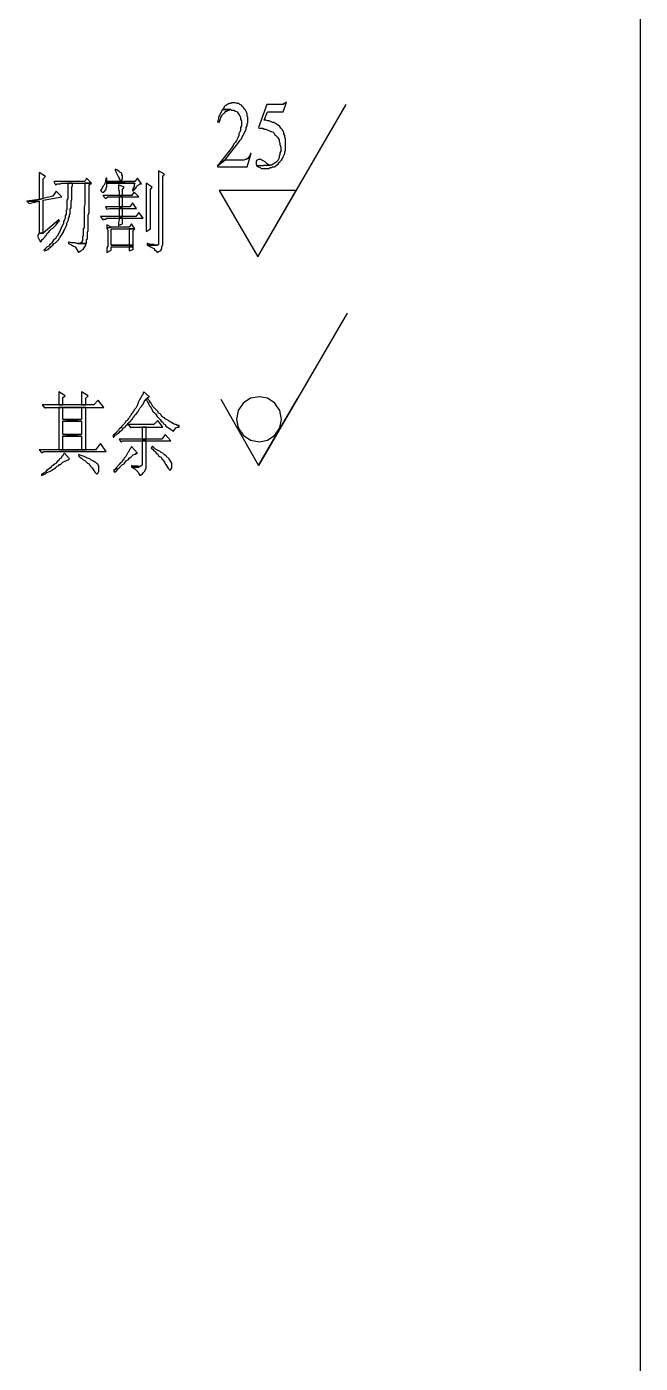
# Model space of a CAD drawing. Extents: x -15.4 to 0.8, y 0.3 to 11.8.
# Drawn here: x -8.043 to -7.419, y 4.649 to 6.009 of the extents above; entities that cross this region are included whole.
import ezdxf

# ---------------------------------------------------------------- set-up
doc = ezdxf.new("R2010")
doc.units = 0
doc.header["$MEASUREMENT"] = 0
doc.linetypes.add('AUSGEZOGEN', pattern=[0])
doc.layers.get('0').update_dxf_attribs({"linetype": 'AUSGEZOGEN'})

msp = doc.modelspace()

# ---------------------------------------------------------------- linework, layer by layer
for points in [[(-7.4188, 11.4361), (-7.4188, 0.7536)], [(-7.7788, 5.9327), (-7.7796, 5.9319), (-7.7796, 5.9319), (-7.7813, 5.9311), (-7.7813, 5.9311), (-7.7821, 5.9302), (-7.7821, 5.9302), (-7.7988, 5.9302), (-7.7988, 5.9302), (-7.8071, 5.9069), (-7.8071, 5.9069), (-7.8063, 5.9061), (-7.8063, 5.9061), (-7.8029, 5.9061), (-7.8029, 5.9061), (-7.8013, 5.9052), (-7.8013, 5.9052), (-7.7996, 5.9052), (-7.7996, 5.9052), (-7.7946, 5.9027), (-7.7946, 5.9027), (-7.7938, 5.9027), (-7.7938, 5.9027), (-7.7921, 5.9019), (-7.7921, 5.9019), (-7.7913, 5.9011), (-7.7913, 5.9011), (-7.7904, 5.8994), (-7.7904, 5.8994), (-7.7896, 5.8986), (-7.7896, 5.8986), (-7.7879, 5.8969), (-7.7879, 5.8969), (-7.7871, 5.8961), (-7.7871, 5.8961), (-7.7863, 5.8944), (-7.7863, 5.8944), (-7.7863, 5.8927), (-7.7863, 5.8927), (-7.7854, 5.8911), (-7.7854, 5.8911), (-7.7854, 5.8894), (-7.7854, 5.8894), (-7.7846, 5.8869), (-7.7846, 5.8869), (-7.7846, 5.8827), (-7.7846, 5.8827), (-7.7854, 5.8811), (-7.7854, 5.8811), (-7.7854, 5.8794), (-7.7854, 5.8794), (-7.7863, 5.8777), (-7.7863, 5.8777), (-7.7863, 5.8761), (-7.7863, 5.8761), (-7.7879, 5.8727), (-7.7879, 5.8727), (-7.7888, 5.8719), (-7.7888, 5.8719), (-7.7896, 5.8711), (-7.7896, 5.8711), (-7.7913, 5.8702), (-7.7913, 5.8702), (-7.7921, 5.8694), (-7.7921, 5.8694), (-7.7938, 5.8686), (-7.7938, 5.8686), (-7.7954, 5.8686), (-7.7954, 5.8686), (-7.8088, 5.8677), (-7.8088, 5.8677), (-7.8071, 5.8669), (-7.8071, 5.8669), (-7.8054, 5.8661), (-7.8054, 5.8661), (-7.8046, 5.8652), (-7.8046, 5.8652), (-7.7971, 5.8652), (-7.7971, 5.8652), (-7.7954, 5.8661), (-7.7954, 5.8661), (-7.7938, 5.8661), (-7.7938, 5.8661), (-7.7929, 5.8669), (-7.7929, 5.8669), (-7.7913, 5.8669), (-7.7913, 5.8669), (-7.7896, 5.8677), (-7.7896, 5.8677), (-7.7888, 5.8686), (-7.7888, 5.8686), (-7.7871, 5.8694), (-7.7871, 5.8694), (-7.7863, 5.8711), (-7.7863, 5.8711), (-7.7838, 5.8736), (-7.7838, 5.8736), (-7.7829, 5.8752), (-7.7829, 5.8752), (-7.7821, 5.8769), (-7.7821, 5.8769), (-7.7804, 5.8802), (-7.7804, 5.8802), (-7.7804, 5.8819), (-7.7804, 5.8819), (-7.7796, 5.8836), (-7.7796, 5.8836), (-7.7796, 5.8952), (-7.7796, 5.8952), (-7.7804, 5.8969), (-7.7804, 5.8969), (-7.7804, 5.8986), (-7.7804, 5.8986), (-7.7813, 5.9002), (-7.7813, 5.9002), (-7.7813, 5.9019), (-7.7813, 5.9019), (-7.7821, 5.9027), (-7.7821, 5.9027), (-7.7829, 5.9044), (-7.7829, 5.9044), (-7.7846, 5.9061), (-7.7846, 5.9061), (-7.7854, 5.9077), (-7.7854, 5.9077), (-7.7863, 5.9086), (-7.7863, 5.9086), (-7.7879, 5.9094), (-7.7879, 5.9094), (-7.7888, 5.9102), (-7.7888, 5.9102), (-7.7904, 5.9111), (-7.7904, 5.9111), (-7.7913, 5.9119), (-7.7913, 5.9119), (-7.7929, 5.9119), (-7.7929, 5.9119), (-7.7963, 5.9136), (-7.7963, 5.9136), (-7.7979, 5.9136), (-7.7979, 5.9136), (-7.7996, 5.9144), (-7.7996, 5.9144), (-7.8013, 5.9144), (-7.8013, 5.9144), (-7.7979, 5.9227), (-7.7979, 5.9227), (-7.7821, 5.9227), (-7.7821, 5.9227), (-7.7788, 5.9327), (-7.7788, 5.9327)], [(-7.8321, 5.9319), (-7.8346, 5.9319), (-7.8346, 5.9319), (-7.8354, 5.9311), (-7.8354, 5.9311), (-7.8371, 5.9311), (-7.8371, 5.9311), (-7.8388, 5.9302), (-7.8388, 5.9302), (-7.8396, 5.9294), (-7.8396, 5.9294), (-7.8413, 5.9286), (-7.8413, 5.9286), (-7.8421, 5.9277), (-7.8421, 5.9277), (-7.8429, 5.9261), (-7.8429, 5.9261), (-7.8438, 5.9252), (-7.8438, 5.9252), (-7.8354, 5.9252), (-7.8354, 5.9252), (-7.8346, 5.9244), (-7.8346, 5.9244), (-7.8321, 5.9244), (-7.8321, 5.9244), (-7.8304, 5.9236), (-7.8304, 5.9236), (-7.8288, 5.9227), (-7.8288, 5.9227), (-7.8279, 5.9211), (-7.8279, 5.9211), (-7.8271, 5.9202), (-7.8271, 5.9202), (-7.8263, 5.9186), (-7.8263, 5.9186), (-7.8254, 5.9169), (-7.8254, 5.9169), (-7.8254, 5.9152), (-7.8254, 5.9152), (-7.8246, 5.9136), (-7.8246, 5.9136), (-7.8246, 5.9086), (-7.8246, 5.9086), (-7.8254, 5.9069), (-7.8254, 5.9069), (-7.8254, 5.9036), (-7.8254, 5.9036), (-7.8271, 5.9002), (-7.8271, 5.9002), (-7.8271, 5.8986), (-7.8271, 5.8986), (-7.8279, 5.8969), (-7.8279, 5.8969), (-7.8296, 5.8936), (-7.8296, 5.8936), (-7.8304, 5.8919), (-7.8304, 5.8919), (-7.8321, 5.8902), (-7.8321, 5.8902), (-7.8329, 5.8886), (-7.8329, 5.8886), (-7.8338, 5.8869), (-7.8338, 5.8869), (-7.8488, 5.8677), (-7.8488, 5.8677), (-7.8413, 5.8736), (-7.8413, 5.8736), (-7.8271, 5.8919), (-7.8271, 5.8919), (-7.8263, 5.8936), (-7.8263, 5.8936), (-7.8246, 5.8952), (-7.8246, 5.8952), (-7.8238, 5.8969), (-7.8238, 5.8969), (-7.8229, 5.8986), (-7.8229, 5.8986), (-7.8196, 5.9052), (-7.8196, 5.9052), (-7.8196, 5.9069), (-7.8196, 5.9069), (-7.8188, 5.9086), (-7.8188, 5.9086), (-7.8188, 5.9102), (-7.8188, 5.9102), (-7.8179, 5.9119), (-7.8179, 5.9119), (-7.8179, 5.9169), (-7.8179, 5.9169), (-7.8188, 5.9186), (-7.8188, 5.9186), (-7.8188, 5.9211), (-7.8188, 5.9211), (-7.8204, 5.9244), (-7.8204, 5.9244), (-7.8213, 5.9252), (-7.8213, 5.9252), (-7.8221, 5.9269), (-7.8221, 5.9269), (-7.8238, 5.9286), (-7.8238, 5.9286), (-7.8246, 5.9294), (-7.8246, 5.9294), (-7.8263, 5.9302), (-7.8263, 5.9302), (-7.8271, 5.9311), (-7.8271, 5.9311), (-7.8288, 5.9311), (-7.8288, 5.9311), (-7.8304, 5.9319), (-7.8321, 5.9319)], [(-7.8438, 5.9252), (-7.8471, 5.9186), (-7.8471, 5.9186), (-7.8479, 5.9169), (-7.8479, 5.9169), (-7.8479, 5.9152), (-7.8479, 5.9152), (-7.8488, 5.9127), (-7.8488, 5.9127), (-7.8471, 5.9119), (-7.8471, 5.9119), (-7.8471, 5.9127), (-7.8471, 5.9127), (-7.8463, 5.9144), (-7.8463, 5.9144), (-7.8454, 5.9169), (-7.8454, 5.9169), (-7.8446, 5.9186), (-7.8446, 5.9186), (-7.8438, 5.9202), (-7.8438, 5.9202), (-7.8429, 5.9211), (-7.8429, 5.9211), (-7.8413, 5.9219), (-7.8413, 5.9219), (-7.8404, 5.9236), (-7.8404, 5.9236), (-7.8396, 5.9236), (-7.8396, 5.9236), (-7.8379, 5.9244), (-7.8379, 5.9244), (-7.8371, 5.9244), (-7.8371, 5.9244), (-7.8354, 5.9252), (-7.8438, 5.9252)], [(-7.8079, 5.7752), (-7.7179, 5.9302)], [(-7.8154, 5.8802), (-7.8163, 5.8777), (-7.8163, 5.8777), (-7.8171, 5.8769), (-7.8171, 5.8769), (-7.8179, 5.8752), (-7.8179, 5.8752), (-7.8196, 5.8744), (-7.8196, 5.8744), (-7.8204, 5.8744), (-7.8204, 5.8744), (-7.8221, 5.8736), (-7.8221, 5.8736), (-7.8413, 5.8736), (-7.8413, 5.8736), (-7.8488, 5.8677), (-7.8488, 5.8677), (-7.8488, 5.8669), (-7.8488, 5.8669), (-7.8188, 5.8669), (-7.8188, 5.8669), (-7.8146, 5.8802), (-7.8154, 5.8802)], [(-7.9529, 5.8644), (-7.9529, 5.8636), (-7.9529, 5.8636), (-7.9521, 5.8611), (-7.9521, 5.8611), (-7.9496, 5.8561), (-7.9496, 5.8561), (-7.9488, 5.8552), (-7.9488, 5.8552), (-7.9488, 5.8544), (-7.9488, 5.8544), (-7.9479, 5.8527), (-7.9479, 5.8527), (-7.9471, 5.8527), (-7.9471, 5.8527), (-7.9463, 5.8536), (-7.9463, 5.8536), (-7.9454, 5.8552), (-7.9454, 5.8552), (-7.9454, 5.8577), (-7.9454, 5.8577), (-7.9463, 5.8586), (-7.9463, 5.8586), (-7.9463, 5.8602), (-7.9463, 5.8602), (-7.9479, 5.8611), (-7.9479, 5.8611), (-7.9488, 5.8619), (-7.9488, 5.8619), (-7.9513, 5.8636), (-7.9529, 5.8644)], [(-7.8063, 5.8744), (-7.8071, 5.8744), (-7.8071, 5.8744), (-7.8088, 5.8736), (-7.8088, 5.8736), (-7.8096, 5.8727), (-7.8096, 5.8727), (-7.8096, 5.8694), (-7.8096, 5.8694), (-7.8088, 5.8677), (-7.8088, 5.8677), (-7.7954, 5.8686), (-7.7954, 5.8686), (-7.7963, 5.8686), (-7.7963, 5.8686), (-7.7979, 5.8694), (-7.7979, 5.8694), (-7.8004, 5.8719), (-7.8004, 5.8719), (-7.8038, 5.8736), (-7.8038, 5.8736), (-7.8046, 5.8744), (-7.8063, 5.8744)], [(-8.0304, 5.8611), (-8.0304, 5.8336), (-8.0304, 5.8336), (-8.0263, 5.8344), (-8.0263, 5.8344), (-8.0263, 5.8544), (-8.0263, 5.8544), (-8.0238, 5.8569), (-8.0304, 5.8611)], [(-7.9821, 5.8552), (-7.9838, 5.8519), (-7.9838, 5.8519), (-8.0154, 5.8519), (-8.0154, 5.8519), (-8.0138, 5.8486), (-8.0138, 5.8486), (-8.0121, 5.8494), (-8.0121, 5.8494), (-8.0088, 5.8494), (-8.0088, 5.8494), (-8.0079, 5.8502), (-8.0079, 5.8502), (-7.9771, 5.8502), (-7.9821, 5.8552)], [(-7.9629, 5.8511), (-7.9646, 5.8477), (-7.9646, 5.8477), (-7.9654, 5.8469), (-7.9654, 5.8469), (-7.9663, 5.8452), (-7.9663, 5.8452), (-7.9671, 5.8436), (-7.9671, 5.8436), (-7.9679, 5.8427), (-7.9679, 5.8427), (-7.9663, 5.8411), (-7.9663, 5.8411), (-7.9646, 5.8411), (-7.9646, 5.8411), (-7.9621, 5.8436), (-7.9621, 5.8436), (-7.9621, 5.8452), (-7.9621, 5.8452), (-7.9613, 5.8469), (-7.9613, 5.8469), (-7.9613, 5.8502), (-7.9613, 5.8502), (-7.9329, 5.8502), (-7.9629, 5.8511)], [(-7.9613, 5.8552), (-7.9621, 5.8552), (-7.9621, 5.8552), (-7.9629, 5.8527), (-7.9629, 5.8527), (-7.9629, 5.8511), (-7.9629, 5.8511), (-7.9613, 5.8519), (-7.9613, 5.8552)], [(-7.9304, 5.8552), (-7.9329, 5.8519), (-7.9329, 5.8519), (-7.9613, 5.8519), (-7.9613, 5.8519), (-7.9629, 5.8511), (-7.9629, 5.8511), (-7.9329, 5.8502), (-7.9329, 5.8502), (-7.9338, 5.8486), (-7.9338, 5.8486), (-7.9338, 5.8469), (-7.9338, 5.8469), (-7.9346, 5.8452), (-7.9346, 5.8452), (-7.9354, 5.8427), (-7.9354, 5.8427), (-7.9346, 5.8419), (-7.9346, 5.8419), (-7.9329, 5.8444), (-7.9329, 5.8444), (-7.9321, 5.8452), (-7.9321, 5.8452), (-7.9313, 5.8469), (-7.9313, 5.8469), (-7.9304, 5.8477), (-7.9304, 5.8477), (-7.9288, 5.8486), (-7.9288, 5.8486), (-7.9279, 5.8494), (-7.9279, 5.8494), (-7.9263, 5.8494), (-7.9304, 5.8552)], [(-7.9088, 5.8627), (-7.9088, 5.7877), (-7.9088, 5.7877), (-7.9096, 5.7869), (-7.9096, 5.7869), (-7.9204, 5.7869), (-7.9204, 5.7869), (-7.9138, 5.7836), (-7.9138, 5.7836), (-7.9129, 5.7827), (-7.9129, 5.7827), (-7.9104, 5.7802), (-7.9104, 5.7802), (-7.9104, 5.7794), (-7.9104, 5.7794), (-7.9071, 5.7811), (-7.9071, 5.7811), (-7.9063, 5.7819), (-7.9063, 5.7819), (-7.9063, 5.7827), (-7.9063, 5.7827), (-7.9054, 5.7836), (-7.9054, 5.7836), (-7.9054, 5.7852), (-7.9054, 5.7852), (-7.9046, 5.7877), (-7.9046, 5.7877), (-7.9046, 5.8569), (-7.9046, 5.8569), (-7.9029, 5.8594), (-7.9088, 5.8627)], [(-8.0129, 5.8419), (-8.0163, 5.8369), (-8.0163, 5.8369), (-8.0263, 5.8344), (-8.0263, 5.8344), (-8.0304, 5.8336), (-8.0304, 5.8336), (-8.0429, 5.8319), (-8.0429, 5.8319), (-8.0304, 5.8319), (-8.0304, 5.8319), (-8.0304, 5.7994), (-8.0304, 5.7994), (-8.0263, 5.7994), (-8.0263, 5.7994), (-8.0263, 5.8327), (-8.0263, 5.8327), (-8.0071, 5.8361), (-8.0129, 5.8419)], [(-7.9963, 5.8502), (-8.0013, 5.8502), (-8.0013, 5.8502), (-8.0013, 5.8344), (-8.0013, 5.8344), (-8.0021, 5.8327), (-8.0021, 5.8327), (-8.0021, 5.8236), (-8.0021, 5.8236), (-8.0029, 5.8219), (-8.0029, 5.8219), (-8.0029, 5.8186), (-8.0029, 5.8186), (-8.0038, 5.8169), (-8.0038, 5.8169), (-8.0038, 5.8144), (-8.0038, 5.8144), (-8.0046, 5.8127), (-8.0046, 5.8127), (-8.0054, 5.8111), (-8.0054, 5.8111), (-8.0054, 5.8094), (-8.0054, 5.8094), (-8.0079, 5.8044), (-8.0079, 5.8044), (-8.0088, 5.8027), (-8.0088, 5.8027), (-8.0088, 5.8019), (-8.0088, 5.8019), (-8.0096, 5.8002), (-8.0096, 5.8002), (-8.0104, 5.7994), (-8.0104, 5.7994), (-8.0121, 5.7961), (-8.0121, 5.7961), (-8.0129, 5.7952), (-8.0129, 5.7952), (-8.0138, 5.7936), (-8.0138, 5.7936), (-8.0154, 5.7927), (-8.0154, 5.7927), (-8.0163, 5.7911), (-8.0163, 5.7911), (-8.0171, 5.7902), (-8.0171, 5.7902), (-8.0179, 5.7886), (-8.0179, 5.7886), (-8.0196, 5.7877), (-8.0196, 5.7877), (-8.0204, 5.7861), (-8.0204, 5.7861), (-8.0221, 5.7852), (-8.0221, 5.7852), (-8.0238, 5.7836), (-8.0238, 5.7836), (-8.0246, 5.7827), (-8.0246, 5.7827), (-8.0254, 5.7819), (-8.0254, 5.7819), (-8.0246, 5.7811), (-8.0246, 5.7811), (-8.0213, 5.7827), (-8.0213, 5.7827), (-8.0204, 5.7836), (-8.0204, 5.7836), (-8.0179, 5.7861), (-8.0179, 5.7861), (-8.0163, 5.7869), (-8.0163, 5.7869), (-8.0154, 5.7886), (-8.0154, 5.7886), (-8.0138, 5.7894), (-8.0138, 5.7894), (-8.0104, 5.7927), (-8.0104, 5.7927), (-8.0096, 5.7944), (-8.0096, 5.7944), (-8.0088, 5.7952), (-8.0088, 5.7952), (-8.0079, 5.7969), (-8.0079, 5.7969), (-8.0071, 5.7977), (-8.0071, 5.7977), (-8.0063, 5.7994), (-8.0063, 5.7994), (-8.0054, 5.8002), (-8.0054, 5.8002), (-8.0054, 5.8011), (-8.0054, 5.8011), (-8.0046, 5.8027), (-8.0046, 5.8027), (-8.0038, 5.8044), (-8.0038, 5.8044), (-8.0021, 5.8077), (-8.0021, 5.8077), (-8.0021, 5.8094), (-8.0021, 5.8094), (-8.0004, 5.8127), (-8.0004, 5.8127), (-8.0004, 5.8144), (-8.0004, 5.8144), (-7.9996, 5.8161), (-7.9996, 5.8161), (-7.9996, 5.8177), (-7.9996, 5.8177), (-7.9988, 5.8194), (-7.9988, 5.8194), (-7.9988, 5.8236), (-7.9988, 5.8236), (-7.9979, 5.8252), (-7.9979, 5.8252), (-7.9979, 5.8319), (-7.9979, 5.8319), (-7.9971, 5.8336), (-7.9971, 5.8336), (-7.9971, 5.8461), (-7.9971, 5.8461), (-7.9963, 5.8477), (-7.9963, 5.8477), (-7.9963, 5.8494), (-7.9963, 5.8502)], [(-7.9771, 5.8502), (-7.9838, 5.8502), (-7.9838, 5.8502), (-7.9838, 5.8286), (-7.9838, 5.8286), (-7.9846, 5.8261), (-7.9846, 5.8261), (-7.9846, 5.8044), (-7.9846, 5.8044), (-7.9854, 5.8036), (-7.9854, 5.8036), (-7.9854, 5.7969), (-7.9854, 5.7969), (-7.9863, 5.7952), (-7.9863, 5.7952), (-7.9863, 5.7919), (-7.9863, 5.7919), (-7.9871, 5.7902), (-7.9871, 5.7902), (-7.9879, 5.7894), (-7.9879, 5.7894), (-7.9896, 5.7886), (-7.9896, 5.7886), (-7.9913, 5.7886), (-7.9913, 5.7886), (-7.9821, 5.7886), (-7.9821, 5.7886), (-7.9821, 5.7927), (-7.9821, 5.7927), (-7.9813, 5.7936), (-7.9813, 5.7936), (-7.9813, 5.8002), (-7.9813, 5.8002), (-7.9804, 5.8019), (-7.9804, 5.8019), (-7.9804, 5.8177), (-7.9804, 5.8177), (-7.9796, 5.8202), (-7.9796, 5.8202), (-7.9796, 5.8486), (-7.9771, 5.8502)], [(-7.9338, 5.8411), (-7.9363, 5.8377), (-7.9363, 5.8377), (-7.9654, 5.8377), (-7.9654, 5.8377), (-7.9629, 5.8344), (-7.9629, 5.8344), (-7.9604, 5.8361), (-7.9604, 5.8361), (-7.9288, 5.8361), (-7.9338, 5.8411)], [(-7.9496, 5.8486), (-7.9496, 5.8436), (-7.9496, 5.8436), (-7.9488, 5.8419), (-7.9488, 5.8419), (-7.9488, 5.8377), (-7.9488, 5.8377), (-7.9454, 5.8377), (-7.9454, 5.8377), (-7.9454, 5.8436), (-7.9454, 5.8436), (-7.9438, 5.8461), (-7.9496, 5.8486)], [(-7.9213, 5.8502), (-7.9213, 5.8011), (-7.9213, 5.8011), (-7.9171, 5.8036), (-7.9171, 5.8036), (-7.9171, 5.8436), (-7.9171, 5.8436), (-7.9154, 5.8461), (-7.9213, 5.8502)], [(-7.8079, 5.7752), (-7.7688, 5.8427), (-7.7688, 5.8427), (-7.8471, 5.8427), (-7.8471, 5.8427), (-7.8079, 5.7752), (-7.8079, 5.7752)], [(-8.0429, 5.8319), (-8.0404, 5.8294), (-8.0404, 5.8294), (-8.0379, 5.8302), (-8.0379, 5.8302), (-8.0304, 5.8319), (-8.0429, 5.8319)], [(-7.9354, 5.8302), (-7.9379, 5.8261), (-7.9379, 5.8261), (-7.9629, 5.8261), (-7.9629, 5.8261), (-7.9613, 5.8236), (-7.9613, 5.8236), (-7.9588, 5.8244), (-7.9588, 5.8244), (-7.9313, 5.8244), (-7.9354, 5.8302)], [(-7.9454, 5.8261), (-7.9454, 5.8361), (-7.9454, 5.8361), (-7.9488, 5.8361), (-7.9488, 5.8361), (-7.9488, 5.8261), (-7.9488, 5.8261), (-7.9454, 5.8261), (-7.9454, 5.8261)], [(-7.9454, 5.8161), (-7.9454, 5.8244), (-7.9454, 5.8244), (-7.9488, 5.8244), (-7.9488, 5.8244), (-7.9488, 5.8161), (-7.9488, 5.8161), (-7.9454, 5.8161), (-7.9454, 5.8161)], [(-8.0104, 5.8127), (-8.0263, 5.7994), (-8.0263, 5.7994), (-8.0304, 5.7994), (-8.0304, 5.7994), (-8.0321, 5.7961), (-8.0321, 5.7961), (-8.0288, 5.7902), (-8.0288, 5.7902), (-8.0279, 5.7911), (-8.0279, 5.7911), (-8.0279, 5.7919), (-8.0279, 5.7919), (-8.0271, 5.7927), (-8.0271, 5.7927), (-8.0263, 5.7936), (-8.0263, 5.7936), (-8.0246, 5.7952), (-8.0246, 5.7952), (-8.0238, 5.7969), (-8.0238, 5.7969), (-8.0229, 5.7977), (-8.0229, 5.7977), (-8.0221, 5.7994), (-8.0221, 5.7994), (-8.0204, 5.8002), (-8.0204, 5.8002), (-8.0196, 5.8019), (-8.0196, 5.8019), (-8.0179, 5.8036), (-8.0179, 5.8036), (-8.0163, 5.8044), (-8.0163, 5.8044), (-8.0129, 5.8077), (-8.0129, 5.8077), (-8.0113, 5.8102), (-8.0113, 5.8102), (-8.0096, 5.8119), (-8.0104, 5.8127)], [(-7.9288, 5.8202), (-7.9321, 5.8161), (-7.9321, 5.8161), (-7.9679, 5.8161), (-7.9679, 5.8161), (-7.9654, 5.8127), (-7.9654, 5.8127), (-7.9646, 5.8136), (-7.9646, 5.8136), (-7.9629, 5.8136), (-7.9629, 5.8136), (-7.9613, 5.8144), (-7.9613, 5.8144), (-7.9246, 5.8144), (-7.9288, 5.8202)], [(-7.9454, 5.8144), (-7.9488, 5.8144), (-7.9488, 5.8144), (-7.9488, 5.8127), (-7.9488, 5.8127), (-7.9496, 5.8102), (-7.9496, 5.8102), (-7.9496, 5.8069), (-7.9496, 5.8069), (-7.9454, 5.8086), (-7.9454, 5.8086), (-7.9454, 5.8127), (-7.9454, 5.8144)], [(-7.9363, 5.8086), (-7.9388, 5.8052), (-7.9388, 5.8052), (-7.9571, 5.8052), (-7.9571, 5.8052), (-7.9613, 5.8044), (-7.9613, 5.8044), (-7.9604, 5.8019), (-7.9604, 5.8019), (-7.9604, 5.7861), (-7.9604, 5.7861), (-7.9613, 5.7844), (-7.9613, 5.7844), (-7.9613, 5.7794), (-7.9613, 5.7794), (-7.9571, 5.7819), (-7.9571, 5.7819), (-7.9571, 5.7852), (-7.9571, 5.7852), (-7.9346, 5.7852), (-7.9346, 5.7852), (-7.9346, 5.7869), (-7.9346, 5.7869), (-7.9571, 5.7869), (-7.9571, 5.7869), (-7.9571, 5.8036), (-7.9571, 5.8036), (-7.9329, 5.8036), (-7.9363, 5.8086)], [(-7.9613, 5.8077), (-7.9613, 5.8044), (-7.9613, 5.8044), (-7.9571, 5.8052), (-7.9613, 5.8077)], [(-7.9329, 5.8036), (-7.9388, 5.8036), (-7.9388, 5.8036), (-7.9388, 5.7869), (-7.9388, 5.7869), (-7.9571, 5.7869), (-7.9571, 5.7869), (-7.9346, 5.7869), (-7.9346, 5.7869), (-7.9346, 5.8019), (-7.9329, 5.8036)], [(-8.0004, 5.7902), (-8.0004, 5.7886), (-8.0004, 5.7886), (-7.9971, 5.7869), (-7.9971, 5.7869), (-7.9954, 5.7861), (-7.9954, 5.7861), (-7.9938, 5.7852), (-7.9938, 5.7852), (-7.9929, 5.7844), (-7.9929, 5.7844), (-7.9921, 5.7827), (-7.9921, 5.7827), (-7.9913, 5.7819), (-7.9913, 5.7819), (-7.9913, 5.7811), (-7.9913, 5.7811), (-7.9904, 5.7794), (-7.9904, 5.7794), (-7.9896, 5.7802), (-7.9896, 5.7802), (-7.9879, 5.7811), (-7.9879, 5.7811), (-7.9871, 5.7819), (-7.9871, 5.7819), (-7.9854, 5.7827), (-7.9854, 5.7827), (-7.9846, 5.7844), (-7.9846, 5.7844), (-7.9838, 5.7852), (-7.9838, 5.7852), (-7.9829, 5.7869), (-7.9829, 5.7869), (-7.9829, 5.7886), (-7.9829, 5.7886), (-7.9921, 5.7886), (-7.9921, 5.7886), (-7.9938, 5.7894), (-7.9938, 5.7894), (-7.9979, 5.7894), (-7.9979, 5.7894), (-7.9996, 5.7902), (-8.0004, 5.7902)], [(-7.9346, 5.7852), (-7.9388, 5.7852), (-7.9388, 5.7852), (-7.9388, 5.7811), (-7.9388, 5.7811), (-7.9346, 5.7827), (-7.9346, 5.7827), (-7.9346, 5.7844), (-7.9346, 5.7852)], [(-7.9204, 5.7886), (-7.9204, 5.7869), (-7.9204, 5.7869), (-7.9104, 5.7869), (-7.9104, 5.7869), (-7.9121, 5.7869), (-7.9121, 5.7869), (-7.9138, 5.7877), (-7.9138, 5.7877), (-7.9171, 5.7877), (-7.9171, 5.7877), (-7.9196, 5.7886), (-7.9204, 5.7886)], [(-7.7171, 5.7177), (-7.8071, 5.5627), (-7.8071, 5.5627), (-7.7679, 5.6302)], [(-8.0104, 5.6377), (-8.0104, 5.6244), (-8.0104, 5.6244), (-8.0063, 5.6244), (-8.0063, 5.6244), (-8.0063, 5.6319), (-8.0063, 5.6319), (-8.0038, 5.6336), (-8.0104, 5.6377)], [(-7.9871, 5.6377), (-7.9871, 5.6244), (-7.9871, 5.6244), (-7.9829, 5.6244), (-7.9829, 5.6244), (-7.9829, 5.6311), (-7.9829, 5.6311), (-7.9804, 5.6336), (-7.9871, 5.6377)], [(-7.9238, 5.6377), (-7.9246, 5.6369), (-7.9246, 5.6369), (-7.9246, 5.6352), (-7.9246, 5.6352), (-7.9254, 5.6344), (-7.9254, 5.6344), (-7.9271, 5.6311), (-7.9271, 5.6311), (-7.9279, 5.6302), (-7.9279, 5.6302), (-7.9296, 5.6269), (-7.9296, 5.6269), (-7.9304, 5.6244), (-7.9304, 5.6244), (-7.9321, 5.6211), (-7.9321, 5.6211), (-7.9338, 5.6194), (-7.9338, 5.6194), (-7.9338, 5.6186), (-7.9338, 5.6186), (-7.9346, 5.6177), (-7.9346, 5.6177), (-7.9354, 5.6161), (-7.9354, 5.6161), (-7.9363, 5.6152), (-7.9363, 5.6152), (-7.9371, 5.6136), (-7.9371, 5.6136), (-7.9379, 5.6127), (-7.9379, 5.6127), (-7.9388, 5.6111), (-7.9388, 5.6111), (-7.9396, 5.6102), (-7.9396, 5.6102), (-7.9404, 5.6086), (-7.9404, 5.6086), (-7.9421, 5.6077), (-7.9421, 5.6077), (-7.9429, 5.6061), (-7.9429, 5.6061), (-7.9438, 5.6052), (-7.9438, 5.6052), (-7.9463, 5.6027), (-7.9463, 5.6027), (-7.9471, 5.6011), (-7.9471, 5.6011), (-7.9488, 5.6002), (-7.9488, 5.6002), (-7.9496, 5.5986), (-7.9496, 5.5986), (-7.9513, 5.5969), (-7.9513, 5.5969), (-7.9521, 5.5961), (-7.9521, 5.5961), (-7.9546, 5.5936), (-7.9546, 5.5936), (-7.9554, 5.5927), (-7.9554, 5.5927), (-7.9546, 5.5911), (-7.9546, 5.5911), (-7.9538, 5.5927), (-7.9538, 5.5927), (-7.9529, 5.5936), (-7.9529, 5.5936), (-7.9513, 5.5944), (-7.9513, 5.5944), (-7.9504, 5.5952), (-7.9504, 5.5952), (-7.9488, 5.5961), (-7.9488, 5.5961), (-7.9479, 5.5977), (-7.9479, 5.5977), (-7.9463, 5.5986), (-7.9463, 5.5986), (-7.9454, 5.5994), (-7.9454, 5.5994), (-7.9446, 5.6011), (-7.9446, 5.6011), (-7.9429, 5.6019), (-7.9429, 5.6019), (-7.9421, 5.6036), (-7.9421, 5.6036), (-7.9404, 5.6044), (-7.9404, 5.6044), (-7.9396, 5.6061), (-7.9396, 5.6061), (-7.9388, 5.6069), (-7.9388, 5.6069), (-7.9371, 5.6077), (-7.9371, 5.6077), (-7.9363, 5.6094), (-7.9363, 5.6094), (-7.9354, 5.6102), (-7.9354, 5.6102), (-7.9346, 5.6119), (-7.9346, 5.6119), (-7.9338, 5.6127), (-7.9338, 5.6127), (-7.9329, 5.6144), (-7.9329, 5.6144), (-7.9313, 5.6152), (-7.9313, 5.6152), (-7.9304, 5.6169), (-7.9304, 5.6169), (-7.9296, 5.6177), (-7.9296, 5.6177), (-7.9279, 5.6211), (-7.9279, 5.6211), (-7.9263, 5.6227), (-7.9263, 5.6227), (-7.9254, 5.6244), (-7.9254, 5.6244), (-7.9246, 5.6252), (-7.9246, 5.6252), (-7.9238, 5.6269), (-7.9238, 5.6269), (-7.9229, 5.6286), (-7.9229, 5.6286), (-7.9213, 5.6302), (-7.9213, 5.6302), (-7.9196, 5.6311), (-7.9196, 5.6311), (-7.9204, 5.6319), (-7.9204, 5.6319), (-7.9179, 5.6327), (-7.9238, 5.6377)], [(-7.9704, 5.6294), (-7.9746, 5.6244), (-7.9746, 5.6244), (-8.0271, 5.6244), (-8.0271, 5.6244), (-8.0246, 5.6211), (-8.0246, 5.6211), (-8.0238, 5.6219), (-8.0238, 5.6219), (-7.9646, 5.6219), (-7.9704, 5.6294)], [(-8.0104, 5.6219), (-8.0104, 5.5786), (-8.0104, 5.5786), (-8.0063, 5.5786), (-8.0063, 5.5786), (-8.0063, 5.5927), (-8.0063, 5.5927), (-7.9871, 5.5927), (-7.9871, 5.5927), (-8.0063, 5.5944), (-8.0063, 5.5944), (-8.0063, 5.6077), (-8.0063, 5.6077), (-7.9871, 5.6077), (-7.9871, 5.6077), (-8.0063, 5.6094), (-8.0063, 5.6094), (-8.0063, 5.6219), (-8.0063, 5.6219), (-7.9871, 5.6219), (-8.0104, 5.6219)], [(-7.9829, 5.6219), (-8.0104, 5.6219), (-8.0104, 5.6219), (-7.9871, 5.6219), (-7.9871, 5.6219), (-7.9871, 5.6094), (-7.9871, 5.6094), (-8.0063, 5.6094), (-8.0063, 5.6094), (-7.9871, 5.6077), (-7.9871, 5.6077), (-7.9871, 5.5944), (-7.9871, 5.5944), (-8.0063, 5.5944), (-8.0063, 5.5944), (-7.9871, 5.5927), (-7.9871, 5.5927), (-7.9871, 5.5786), (-7.9871, 5.5786), (-8.0104, 5.5786), (-8.0104, 5.5786), (-7.9829, 5.5786), (-7.9829, 5.6219)], [(-7.9196, 5.6311), (-7.9213, 5.6302), (-7.9213, 5.6302), (-7.9196, 5.6269), (-7.9196, 5.6269), (-7.9188, 5.6252), (-7.9188, 5.6252), (-7.9179, 5.6236), (-7.9179, 5.6236), (-7.9171, 5.6227), (-7.9171, 5.6227), (-7.9146, 5.6177), (-7.9146, 5.6177), (-7.9138, 5.6169), (-7.9138, 5.6169), (-7.9121, 5.6152), (-7.9121, 5.6152), (-7.9113, 5.6144), (-7.9113, 5.6144), (-7.9104, 5.6127), (-7.9104, 5.6127), (-7.9071, 5.6094), (-7.9071, 5.6094), (-7.9063, 5.6077), (-7.9063, 5.6077), (-7.9046, 5.6069), (-7.9046, 5.6069), (-7.9038, 5.6052), (-7.9038, 5.6052), (-7.9021, 5.6044), (-7.9021, 5.6044), (-7.9013, 5.6027), (-7.9013, 5.6027), (-7.8996, 5.6019), (-7.8996, 5.6019), (-7.8988, 5.6011), (-7.8988, 5.6011), (-7.8971, 5.6002), (-7.8971, 5.6002), (-7.8954, 5.5986), (-7.8954, 5.5986), (-7.8938, 5.5977), (-7.8938, 5.5977), (-7.8929, 5.5986), (-7.8929, 5.5986), (-7.8921, 5.6002), (-7.8921, 5.6002), (-7.8913, 5.6011), (-7.8913, 5.6011), (-7.8896, 5.6019), (-7.8896, 5.6019), (-7.8879, 5.6019), (-7.8879, 5.6019), (-7.8879, 5.6036), (-7.8879, 5.6036), (-7.8896, 5.6036), (-7.8896, 5.6036), (-7.8913, 5.6044), (-7.8913, 5.6044), (-7.8921, 5.6044), (-7.8921, 5.6044), (-7.8938, 5.6052), (-7.8938, 5.6052), (-7.8954, 5.6061), (-7.8954, 5.6061), (-7.8963, 5.6069), (-7.8963, 5.6069), (-7.8979, 5.6077), (-7.8979, 5.6077), (-7.8988, 5.6086), (-7.8988, 5.6086), (-7.9021, 5.6102), (-7.9021, 5.6102), (-7.9029, 5.6111), (-7.9029, 5.6111), (-7.9046, 5.6119), (-7.9046, 5.6119), (-7.9054, 5.6127), (-7.9054, 5.6127), (-7.9063, 5.6144), (-7.9063, 5.6144), (-7.9071, 5.6152), (-7.9071, 5.6152), (-7.9088, 5.6161), (-7.9088, 5.6161), (-7.9096, 5.6177), (-7.9096, 5.6177), (-7.9121, 5.6202), (-7.9121, 5.6202), (-7.9138, 5.6219), (-7.9138, 5.6219), (-7.9146, 5.6227), (-7.9146, 5.6227), (-7.9163, 5.6261), (-7.9163, 5.6261), (-7.9171, 5.6269), (-7.9171, 5.6269), (-7.9179, 5.6286), (-7.9179, 5.6286), (-7.9188, 5.6294), (-7.9196, 5.6311)], [(-7.8454, 5.6302), (-7.8071, 5.5627)], [(-7.7838, 5.6094), (-7.7854, 5.6186), (-7.7854, 5.6186), (-7.7904, 5.6261), (-7.7904, 5.6261), (-7.7979, 5.6311), (-7.7979, 5.6311), (-7.8063, 5.6327), (-7.8063, 5.6327), (-7.8154, 5.6311), (-7.8154, 5.6311), (-7.8229, 5.6261), (-7.8229, 5.6261), (-7.8279, 5.6186), (-7.8279, 5.6186), (-7.8296, 5.6094), (-7.8296, 5.6094), (-7.8279, 5.6011), (-7.8279, 5.6011), (-7.8229, 5.5936), (-7.8229, 5.5936), (-7.8154, 5.5886), (-7.8154, 5.5886), (-7.8063, 5.5869), (-7.8063, 5.5869), (-7.7979, 5.5886), (-7.7979, 5.5886), (-7.7904, 5.5936), (-7.7904, 5.5936), (-7.7854, 5.6011), (-7.7854, 5.6011), (-7.7838, 5.6094), (-7.7838, 5.6094)], [(-7.9096, 5.6086), (-7.9138, 5.6044), (-7.9138, 5.6044), (-7.9396, 5.6044), (-7.9396, 5.6044), (-7.9371, 5.6011), (-7.9371, 5.6011), (-7.9363, 5.6019), (-7.9363, 5.6019), (-7.9046, 5.6019), (-7.9096, 5.6086)], [(-7.9021, 5.5944), (-7.9054, 5.5894), (-7.9054, 5.5894), (-7.9488, 5.5894), (-7.9488, 5.5894), (-7.9471, 5.5869), (-7.9471, 5.5869), (-7.9454, 5.5877), (-7.9454, 5.5877), (-7.8963, 5.5877), (-7.9021, 5.5944)], [(-7.9213, 5.5894), (-7.9213, 5.6019), (-7.9213, 5.6019), (-7.9254, 5.6019), (-7.9254, 5.6019), (-7.9254, 5.5894), (-7.9254, 5.5894), (-7.9213, 5.5894), (-7.9213, 5.5894)], [(-7.9679, 5.5852), (-7.9729, 5.5786), (-7.9729, 5.5786), (-8.0304, 5.5786), (-8.0304, 5.5786), (-8.0279, 5.5761), (-8.0279, 5.5761), (-8.0271, 5.5761), (-8.0271, 5.5761), (-8.0254, 5.5769), (-8.0254, 5.5769), (-7.9621, 5.5769), (-7.9679, 5.5852)], [(-7.9363, 5.5819), (-7.9371, 5.5802), (-7.9371, 5.5802), (-7.9379, 5.5794), (-7.9379, 5.5794), (-7.9396, 5.5761), (-7.9396, 5.5761), (-7.9404, 5.5752), (-7.9404, 5.5752), (-7.9421, 5.5719), (-7.9421, 5.5719), (-7.9438, 5.5702), (-7.9438, 5.5702), (-7.9446, 5.5686), (-7.9446, 5.5686), (-7.9454, 5.5677), (-7.9454, 5.5677), (-7.9463, 5.5661), (-7.9463, 5.5661), (-7.9479, 5.5652), (-7.9479, 5.5652), (-7.9488, 5.5636), (-7.9488, 5.5636), (-7.9521, 5.5602), (-7.9521, 5.5602), (-7.9529, 5.5586), (-7.9529, 5.5586), (-7.9546, 5.5577), (-7.9546, 5.5577), (-7.9538, 5.5561), (-7.9538, 5.5561), (-7.9521, 5.5569), (-7.9521, 5.5569), (-7.9513, 5.5577), (-7.9513, 5.5577), (-7.9504, 5.5594), (-7.9504, 5.5594), (-7.9488, 5.5602), (-7.9488, 5.5602), (-7.9454, 5.5636), (-7.9454, 5.5636), (-7.9438, 5.5644), (-7.9438, 5.5644), (-7.9429, 5.5661), (-7.9429, 5.5661), (-7.9413, 5.5677), (-7.9413, 5.5677), (-7.9396, 5.5686), (-7.9396, 5.5686), (-7.9388, 5.5702), (-7.9388, 5.5702), (-7.9371, 5.5711), (-7.9371, 5.5711), (-7.9346, 5.5736), (-7.9346, 5.5736), (-7.9329, 5.5744), (-7.9329, 5.5744), (-7.9321, 5.5744), (-7.9321, 5.5744), (-7.9313, 5.5752), (-7.9313, 5.5752), (-7.9304, 5.5752), (-7.9363, 5.5819)], [(-7.9213, 5.5877), (-7.9254, 5.5877), (-7.9254, 5.5877), (-7.9254, 5.5636), (-7.9254, 5.5636), (-7.9263, 5.5619), (-7.9263, 5.5619), (-7.9271, 5.5619), (-7.9271, 5.5619), (-7.9288, 5.5611), (-7.9288, 5.5611), (-7.9363, 5.5611), (-7.9363, 5.5611), (-7.9346, 5.5602), (-7.9346, 5.5602), (-7.9329, 5.5594), (-7.9329, 5.5594), (-7.9296, 5.5561), (-7.9296, 5.5561), (-7.9288, 5.5544), (-7.9288, 5.5544), (-7.9279, 5.5527), (-7.9279, 5.5527), (-7.9263, 5.5536), (-7.9263, 5.5536), (-7.9254, 5.5536), (-7.9254, 5.5536), (-7.9246, 5.5552), (-7.9246, 5.5552), (-7.9229, 5.5569), (-7.9229, 5.5569), (-7.9213, 5.5602), (-7.9213, 5.5602), (-7.9213, 5.5652), (-7.9213, 5.5877)], [(-7.9154, 5.5819), (-7.9163, 5.5802), (-7.9163, 5.5802), (-7.9146, 5.5794), (-7.9146, 5.5794), (-7.9138, 5.5777), (-7.9138, 5.5777), (-7.9121, 5.5769), (-7.9121, 5.5769), (-7.9113, 5.5752), (-7.9113, 5.5752), (-7.9096, 5.5744), (-7.9096, 5.5744), (-7.9088, 5.5727), (-7.9088, 5.5727), (-7.9079, 5.5719), (-7.9079, 5.5719), (-7.9063, 5.5711), (-7.9063, 5.5711), (-7.9054, 5.5694), (-7.9054, 5.5694), (-7.9046, 5.5686), (-7.9046, 5.5686), (-7.9029, 5.5661), (-7.9029, 5.5661), (-7.9021, 5.5644), (-7.9021, 5.5644), (-7.9013, 5.5636), (-7.9013, 5.5636), (-7.9004, 5.5619), (-7.9004, 5.5619), (-7.8996, 5.5611), (-7.8996, 5.5611), (-7.8988, 5.5594), (-7.8988, 5.5594), (-7.8971, 5.5577), (-7.8971, 5.5577), (-7.8963, 5.5586), (-7.8963, 5.5586), (-7.8954, 5.5602), (-7.8954, 5.5602), (-7.8954, 5.5652), (-7.8954, 5.5652), (-7.8963, 5.5669), (-7.8963, 5.5669), (-7.8971, 5.5677), (-7.8971, 5.5677), (-7.8979, 5.5694), (-7.8979, 5.5694), (-7.9013, 5.5727), (-7.9013, 5.5727), (-7.9029, 5.5736), (-7.9029, 5.5736), (-7.9046, 5.5752), (-7.9046, 5.5752), (-7.9063, 5.5761), (-7.9063, 5.5761), (-7.9071, 5.5769), (-7.9071, 5.5769), (-7.9121, 5.5794), (-7.9121, 5.5794), (-7.9129, 5.5802), (-7.9129, 5.5802), (-7.9146, 5.5819), (-7.9154, 5.5819)], [(-8.0046, 5.5752), (-8.0054, 5.5744), (-8.0054, 5.5744), (-8.0063, 5.5727), (-8.0063, 5.5727), (-8.0071, 5.5719), (-8.0071, 5.5719), (-8.0079, 5.5702), (-8.0079, 5.5702), (-8.0096, 5.5694), (-8.0096, 5.5694), (-8.0104, 5.5677), (-8.0104, 5.5677), (-8.0121, 5.5669), (-8.0121, 5.5669), (-8.0129, 5.5652), (-8.0129, 5.5652), (-8.0146, 5.5644), (-8.0146, 5.5644), (-8.0146, 5.5636), (-8.0146, 5.5636), (-8.0163, 5.5627), (-8.0163, 5.5627), (-8.0179, 5.5619), (-8.0179, 5.5619), (-8.0188, 5.5602), (-8.0188, 5.5602), (-8.0204, 5.5594), (-8.0204, 5.5594), (-8.0213, 5.5586), (-8.0213, 5.5586), (-8.0229, 5.5577), (-8.0229, 5.5577), (-8.0238, 5.5561), (-8.0238, 5.5561), (-8.0254, 5.5552), (-8.0254, 5.5552), (-8.0263, 5.5544), (-8.0263, 5.5544), (-8.0271, 5.5544), (-8.0271, 5.5544), (-8.0279, 5.5536), (-8.0279, 5.5536), (-8.0279, 5.5527), (-8.0279, 5.5527), (-8.0254, 5.5536), (-8.0254, 5.5536), (-8.0238, 5.5544), (-8.0238, 5.5544), (-8.0229, 5.5552), (-8.0229, 5.5552), (-8.0179, 5.5577), (-8.0179, 5.5577), (-8.0163, 5.5586), (-8.0163, 5.5586), (-8.0154, 5.5594), (-8.0154, 5.5594), (-8.0138, 5.5602), (-8.0138, 5.5602), (-8.0121, 5.5619), (-8.0121, 5.5619), (-8.0104, 5.5627), (-8.0104, 5.5627), (-8.0096, 5.5636), (-8.0096, 5.5636), (-8.0088, 5.5636), (-8.0088, 5.5636), (-8.0079, 5.5644), (-8.0079, 5.5644), (-8.0063, 5.5661), (-8.0063, 5.5661), (-8.0013, 5.5686), (-8.0013, 5.5686), (-8.0004, 5.5686), (-8.0004, 5.5686), (-7.9996, 5.5694), (-8.0046, 5.5752)], [(-7.9896, 5.5744), (-7.9904, 5.5727), (-7.9904, 5.5727), (-7.9888, 5.5711), (-7.9888, 5.5711), (-7.9871, 5.5702), (-7.9871, 5.5702), (-7.9854, 5.5686), (-7.9854, 5.5686), (-7.9838, 5.5677), (-7.9838, 5.5677), (-7.9813, 5.5652), (-7.9813, 5.5652), (-7.9796, 5.5644), (-7.9796, 5.5644), (-7.9788, 5.5627), (-7.9788, 5.5627), (-7.9763, 5.5602), (-7.9763, 5.5602), (-7.9754, 5.5586), (-7.9754, 5.5586), (-7.9738, 5.5561), (-7.9738, 5.5561), (-7.9729, 5.5552), (-7.9729, 5.5552), (-7.9721, 5.5544), (-7.9721, 5.5544), (-7.9713, 5.5544), (-7.9713, 5.5544), (-7.9704, 5.5552), (-7.9704, 5.5552), (-7.9696, 5.5569), (-7.9696, 5.5569), (-7.9696, 5.5627), (-7.9696, 5.5627), (-7.9704, 5.5627), (-7.9704, 5.5627), (-7.9704, 5.5636), (-7.9704, 5.5636), (-7.9713, 5.5644), (-7.9713, 5.5644), (-7.9729, 5.5661), (-7.9729, 5.5661), (-7.9738, 5.5661), (-7.9738, 5.5661), (-7.9746, 5.5669), (-7.9746, 5.5669), (-7.9763, 5.5677), (-7.9763, 5.5677), (-7.9779, 5.5686), (-7.9779, 5.5686), (-7.9788, 5.5694), (-7.9788, 5.5694), (-7.9813, 5.5702), (-7.9813, 5.5702), (-7.9846, 5.5719), (-7.9846, 5.5719), (-7.9896, 5.5736), (-7.9896, 5.5744)], [(-7.9363, 5.5627), (-7.9363, 5.5611), (-7.9363, 5.5611), (-7.9288, 5.5611), (-7.9288, 5.5611), (-7.9296, 5.5619), (-7.9296, 5.5619), (-7.9346, 5.5619), (-7.9346, 5.5619), (-7.9363, 5.5627), (-7.9363, 5.5627)]]:
    msp.add_lwpolyline(points)

doc.saveas('drawing.dxf')
